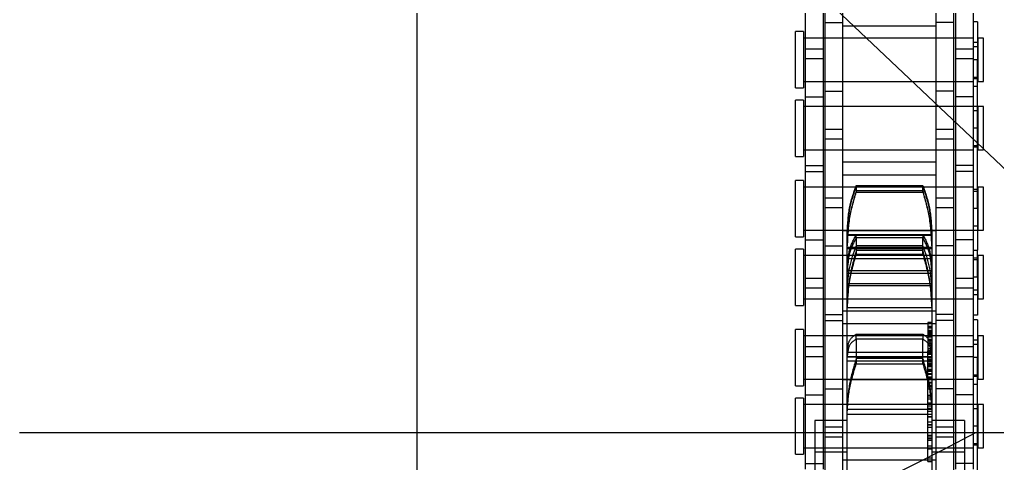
# Model space of a CAD drawing. Header units: metres. Extents: x 0 to 63075, y 0 to 44550.
# Drawn here: x 14495.9 to 14579.2, y 24950.4 to 24988.3 of the extents above; entities that cross this region are included whole.
import ezdxf

# ---------------------------------------------------------------- set-up
doc = ezdxf.new("R2010")
doc.units = ezdxf.units.M
doc.header["$LTSCALE"] = 75
doc.linetypes.add('HIDDEN2', pattern=[4.7625, 3.175, -1.5875])
for name, color, linetype in [('SDM', 7, 'Continuous'), ('SL1', 8, 'Continuous'), ('SL4', 4, 'Continuous'), ('ST1', 7, 'HIDDEN2')]:
    doc.layers.add(name, color=color, linetype=linetype)

# ---------------------------------------------------------------- blocks, each defined once
blk = doc.blocks.new('A$C29c634ac')
at = {"layer": 'SL1'}
for p, q in [((5890.014, 2715.219), (6470.014, 2165.219)), ((6516.338, 2284.661), (6236.388, 2284.661))]:
    blk.add_line(p, q, dxfattribs=at)
for centre, major_axis, end_param in [((6229.827, 2446.586), (0, -241.3), 7.118354), ((6236.388, 2446.586), (0, -182.55), 6.763135)]:
    blk.add_ellipse(centre, major_axis=major_axis, ratio=0.965926, start_param=4.712389, end_param=end_param, dxfattribs=at)
blk = doc.blocks.new('A$Ca53c419a')
at = {"layer": 'SL4'}
blk.add_line((215.006, 281.235), (1004.763, 281.235), dxfattribs=at)
at = {"layer": 'ST1'}
for p, q in [((521.431, 249), (526.228, 249)), ((521.431, 249), (521.431, 248.341)), ((526.228, 248.341), (521.431, 248.341)), ((521.984, 248.341), (521.984, 233.843)), ((525.674, 233.843), (525.674, 248.341)), ((526.228, 248.341), (526.228, 249)), ((527.279, 249), (532.076, 249)), ((527.279, 249), (527.279, 248.341)), ((532.076, 248.341), (527.279, 248.341)), ((527.832, 248.341), (527.832, 233.843)), ((531.522, 233.843), (531.522, 248.341)), ((532.076, 248.341), (532.076, 249)), ((534.131, 249), (538.928, 249)), ((534.131, 249), (534.131, 248.341)), ((538.928, 248.341), (534.131, 248.341)), ((534.684, 248.341), (534.684, 233.843)), ((538.374, 233.843), (538.374, 248.341)), ((538.928, 248.341), (538.928, 249)), ((539.979, 249), (544.776, 249)), ((539.979, 249), (539.979, 248.341)), ((544.776, 248.341), (539.979, 248.341)), ((540.532, 248.341), (540.532, 233.843)), ((544.222, 233.843), (544.222, 248.341)), ((544.776, 248.341), (544.776, 249)), ((546.831, 249), (551.628, 249)), ((546.831, 249), (546.831, 248.341)), ((551.628, 248.341), (546.831, 248.341)), ((547.384, 248.341), (547.384, 233.843)), ((551.074, 233.843), (551.074, 248.341)), ((551.628, 248.341), (551.628, 249)), ((552.679, 249), (557.476, 249)), ((552.679, 249), (552.679, 248.341)), ((557.476, 248.341), (552.679, 248.341)), ((553.232, 248.341), (553.232, 233.843)), ((556.922, 233.843), (556.922, 248.341)), ((557.476, 248.341), (557.476, 249)), ((520.152, 248.157), (526.502, 248.157)), ((520.654, 248.157), (520.654, 246.637)), ((521.984, 248.157), (521.984, 246.637)), ((525.674, 246.637), (525.674, 248.157)), ((526.502, 248.157), (526.502, 246.637)), ((526.502, 248.157), (535.597, 248.157)), ((527.832, 248.157), (527.832, 246.637)), ((529.749, 246.637), (529.749, 248.157)), ((530.609, 248.157), (530.609, 246.637)), ((531.522, 246.637), (531.522, 248.157)), ((534.684, 248.157), (534.684, 246.637)), ((535.597, 248.157), (536.457, 248.157)), ((535.597, 246.637), (535.597, 248.157)), ((536.457, 248.157), (545.552, 248.157)), ((536.457, 248.157), (536.457, 246.637)), ((538.374, 246.637), (538.374, 248.157)), ((539.704, 248.157), (539.704, 246.637)), ((540.532, 248.157), (540.532, 246.637)), ((544.222, 246.637), (544.222, 248.157)), ((545.552, 248.157), (545.552, 246.637)), ((545.552, 248.157), (551.902, 248.157)), ((546.054, 248.157), (546.054, 246.637)), ((547.384, 248.157), (547.384, 246.637)), ((551.074, 246.637), (551.074, 248.157)), ((551.902, 248.157), (551.902, 246.637)), ((551.902, 248.157), (560.997, 248.157)), ((553.232, 248.157), (553.232, 246.637)), ((555.149, 246.637), (555.149, 248.157)), ((556.009, 248.157), (556.009, 246.637)), ((556.922, 246.637), (556.922, 248.157)), ((521.617, 247.375), (485.219, 247.375)), ((520.152, 246.637), (526.502, 246.637)), ((521.617, 244.605), (521.617, 247.375)), ((524.307, 247.375), (521.617, 247.375)), ((524.307, 244.605), (524.307, 247.375)), ((526.502, 246.637), (535.597, 246.637)), ((535.597, 246.637), (536.457, 246.637)), ((536.457, 246.637), (545.552, 246.637)), ((545.552, 246.637), (551.902, 246.637)), ((551.902, 246.637), (560.997, 246.637)), ((513.802, 246.485), (522.897, 246.485)), ((521.984, 246.485), (521.984, 244.965)), ((522.897, 246.485), (523.757, 246.485)), ((522.897, 244.965), (522.897, 246.485)), ((523.757, 246.485), (532.852, 246.485)), ((523.757, 246.485), (523.757, 244.965)), ((525.674, 244.965), (525.674, 246.485)), ((527.004, 246.485), (527.004, 244.965)), ((527.832, 246.485), (527.832, 244.965)), ((531.522, 244.965), (531.522, 246.485)), ((532.852, 246.485), (532.852, 244.965)), ((532.852, 246.485), (539.202, 246.485)), ((533.354, 246.485), (533.354, 244.965)), ((534.684, 246.485), (534.684, 244.965)), ((538.374, 244.965), (538.374, 246.485)), ((539.202, 246.485), (539.202, 244.965)), ((539.202, 246.485), (548.297, 246.485)), ((540.532, 246.485), (540.532, 244.965)), ((542.449, 244.965), (542.449, 246.485)), ((543.309, 246.485), (543.309, 244.965)), ((544.222, 244.965), (544.222, 246.485)), ((547.384, 246.485), (547.384, 244.965)), ((548.297, 246.485), (549.157, 246.485)), ((548.297, 244.965), (548.297, 246.485)), ((549.157, 246.485), (558.252, 246.485)), ((549.157, 246.485), (549.157, 244.965)), ((551.074, 244.965), (551.074, 246.485)), ((552.404, 246.485), (552.404, 244.965)), ((553.232, 246.485), (553.232, 244.965)), ((556.922, 244.965), (556.922, 246.485)), ((558.252, 246.485), (558.252, 244.965)), ((558.252, 246.485), (564.602, 246.485)), ((513.802, 244.965), (522.897, 244.965)), ((520.937, 237.035), (520.937, 244.965)), ((521.984, 244.965), (521.984, 237.035)), ((522.897, 244.965), (523.757, 244.965)), ((523.757, 244.965), (532.852, 244.965)), ((525.674, 237.035), (525.674, 244.965)), ((525.717, 244.965), (525.717, 237.035)), ((527.789, 237.035), (527.789, 244.965)), ((527.832, 244.965), (527.832, 237.035)), ((531.522, 237.035), (531.522, 244.965)), ((532.569, 244.965), (532.569, 237.035)), ((532.852, 244.965), (539.202, 244.965)), ((533.637, 237.035), (533.637, 244.965)), ((534.684, 244.965), (534.684, 237.035)), ((538.374, 237.035), (538.374, 244.965)), ((538.417, 244.965), (538.417, 237.035)), ((539.202, 244.965), (548.297, 244.965)), ((540.489, 237.035), (540.489, 244.965)), ((540.532, 244.965), (540.532, 237.035)), ((544.222, 237.035), (544.222, 244.965)), ((545.269, 244.965), (545.269, 237.035)), ((546.337, 237.035), (546.337, 244.965)), ((547.384, 244.965), (547.384, 237.035)), ((548.297, 244.965), (549.157, 244.965)), ((549.157, 244.965), (558.252, 244.965)), ((551.074, 237.035), (551.074, 244.965)), ((551.117, 244.965), (551.117, 237.035)), ((553.189, 237.035), (553.189, 244.965)), ((553.232, 244.965), (553.232, 237.035)), ((556.922, 237.035), (556.922, 244.965)), ((557.969, 244.965), (557.969, 237.035)), ((558.252, 244.965), (564.602, 244.965)), ((519.633, 244.605), (524.821, 244.605)), ((524.821, 237.395), (524.821, 244.605)), ((524.821, 244.605), (524.924, 244.605)), ((524.924, 244.605), (529.802, 244.605)), ((525.243, 237.395), (525.243, 244.605)), ((529.388, 244.605), (529.388, 237.395)), ((529.729, 244.605), (529.729, 237.395)), ((529.743, 237.395), (529.743, 244.605)), ((529.802, 244.605), (533.623, 244.605)), ((530.106, 237.395), (530.106, 244.605)), ((533.623, 237.395), (533.623, 244.605)), ((533.623, 244.605), (533.746, 244.605)), ((533.746, 244.605), (535.47, 244.605)), ((533.918, 237.395), (533.918, 244.605)), ((535.47, 244.605), (536.95, 244.605)), ((535.823, 244.605), (535.823, 237.395)), ((536.004, 244.605), (536.004, 237.395)), ((536.856, 237.395), (536.856, 244.605)), ((536.95, 244.605), (538.943, 244.605)), ((537.072, 237.395), (537.072, 244.605)), ((538.12, 244.605), (538.12, 237.395)), ((538.943, 237.395), (538.943, 244.605)), ((538.943, 244.605), (539.073, 244.605)), ((539.073, 244.605), (540.217, 244.605)), ((539.078, 237.395), (539.078, 244.605)), ((540.098, 237.395), (540.098, 244.605)), ((540.141, 237.395), (540.141, 244.605)), ((540.141, 244.605), (540.261, 244.605)), ((531.255, 243.843), (529.141, 243.843)), ((529.141, 243.843), (529.141, 238.157)), ((529.597, 238.157), (529.597, 243.843)), ((531.255, 238.157), (531.255, 243.843)), ((531.255, 243.843), (531.685, 243.843)), ((531.685, 243.843), (531.685, 238.157)), ((539.206, 243.843), (538.491, 243.843)), ((538.491, 243.843), (538.491, 238.157)), ((538.798, 238.157), (538.798, 243.843)), ((539.206, 238.157), (539.206, 243.843)), ((539.88, 243.843), (539.206, 243.843)), ((539.88, 238.157), (539.88, 243.843)), ((539.88, 243.843), (540.152, 243.843)), ((540.152, 243.843), (540.152, 238.157)), ((543.773, 243.843), (543.773, 238.157)), ((544.269, 243.843), (543.773, 243.843)), ((543.893, 238.157), (543.893, 243.843)), ((544.269, 238.157), (544.269, 243.843)), ((544.35, 243.843), (544.35, 238.157)), ((520.816, 237.73), (521.889, 237.73)), ((520.816, 237.73), (520.816, 237.395)), ((521.117, 237.73), (521.117, 237.395)), ((521.889, 237.73), (522.162, 237.73)), ((521.889, 237.73), (521.889, 237.395)), ((522.162, 237.73), (524.21, 237.73)), ((522.162, 237.73), (522.162, 237.395)), ((522.635, 237.73), (522.635, 237.395)), ((522.764, 237.73), (522.764, 237.395)), ((522.906, 237.73), (522.906, 237.395)), ((523.065, 237.73), (523.065, 237.395)), ((523.736, 237.73), (523.736, 237.395)), ((523.938, 237.73), (523.938, 237.395)), ((523.969, 237.73), (523.969, 237.395)), ((524.21, 237.73), (524.21, 237.395)), ((524.21, 237.73), (525.102, 237.73)), ((524.633, 237.73), (524.633, 237.395)), ((524.658, 237.73), (524.658, 237.395)), ((525.102, 237.73), (525.373, 237.73)), ((525.102, 237.73), (525.102, 237.395)), ((525.322, 237.73), (525.322, 237.395)), ((525.368, 237.73), (525.368, 237.395)), ((525.373, 237.73), (525.373, 237.395)), ((525.373, 237.73), (526.458, 237.73)), ((525.553, 237.73), (525.553, 237.395)), ((525.818, 237.73), (525.818, 237.395)), ((526.162, 237.73), (526.162, 237.395)), ((526.338, 237.73), (526.338, 237.395)), ((526.458, 237.73), (526.692, 237.73)), ((526.458, 237.73), (526.458, 237.395)), ((526.692, 237.73), (528.045, 237.73)), ((527.024, 237.73), (527.024, 237.395)), ((527.17, 237.73), (527.17, 237.395)), ((527.243, 237.73), (527.243, 237.395)), ((527.323, 237.73), (527.323, 237.395)), ((527.531, 237.73), (527.531, 237.395)), ((527.59, 237.73), (527.59, 237.395)), ((527.812, 237.73), (527.812, 237.395)), ((527.919, 237.73), (527.919, 237.395)), ((528.045, 237.73), (528.045, 237.395)), ((528.045, 237.73), (528.275, 237.73)), ((528.048, 237.73), (528.048, 237.395)), ((528.275, 237.73), (528.275, 237.395)), ((528.275, 237.73), (529.166, 237.73)), ((528.313, 237.73), (528.313, 237.395)), ((528.529, 237.73), (528.529, 237.395)), ((528.604, 237.73), (528.604, 237.395)), ((528.702, 237.73), (528.702, 237.395)), ((528.905, 237.73), (528.905, 237.395)), ((528.99, 237.73), (528.99, 237.395)), ((529.112, 237.73), (529.112, 237.395)), ((529.141, 238.157), (531.255, 238.157)), ((529.166, 237.73), (529.342, 237.73)), ((529.166, 237.73), (529.166, 237.395)), ((529.313, 237.73), (529.313, 237.395)), ((529.342, 237.73), (529.342, 237.395)), ((529.342, 237.73), (530.028, 237.73)), ((529.481, 237.73), (529.481, 237.395)), ((529.501, 237.73), (529.501, 237.395)), ((529.648, 237.73), (529.648, 237.395)), ((529.766, 237.73), (529.766, 237.395)), ((529.976, 237.73), (529.976, 237.395)), ((530.005, 237.73), (530.005, 237.395)), ((530.028, 237.73), (530.028, 237.395)), ((530.028, 237.73), (530.247, 237.73)), ((530.034, 237.73), (530.034, 237.395)), ((530.069, 237.73), (530.069, 237.395)), ((530.139, 237.73), (530.139, 237.395)), ((530.155, 237.73), (530.155, 237.395)), ((530.247, 237.73), (530.247, 237.395)), ((530.703, 237.73), (530.247, 237.73)), ((530.309, 237.73), (530.309, 237.395)), ((530.441, 237.73), (530.441, 237.395)), ((530.703, 237.73), (530.703, 237.395)), ((531.485, 237.73), (530.703, 237.73)), ((530.844, 237.73), (530.844, 237.395)), ((530.868, 237.73), (530.868, 237.395)), ((530.944, 237.73), (530.944, 237.395)), ((531.096, 237.73), (531.096, 237.395)), ((531.154, 237.73), (531.154, 237.395)), ((531.193, 237.73), (531.193, 237.395)), ((531.685, 238.157), (531.255, 238.157)), ((531.255, 237.73), (531.255, 237.395)), ((531.455, 237.73), (531.455, 237.395)), ((531.464, 237.73), (531.464, 237.395)), ((531.483, 237.73), (531.483, 237.395)), ((531.485, 237.73), (531.485, 237.395)), ((531.815, 237.73), (531.485, 237.73)), ((531.492, 237.73), (531.492, 237.395)), ((531.643, 237.73), (531.643, 237.395)), ((531.664, 237.395), (531.664, 237.73)), ((531.682, 237.73), (531.682, 237.395)), ((531.683, 237.395), (531.683, 237.73)), ((531.815, 237.73), (531.815, 237.395)), ((531.904, 237.73), (531.815, 237.73)), ((531.833, 237.395), (531.833, 237.73)), ((531.904, 237.73), (531.904, 237.395)), ((532.201, 237.73), (531.904, 237.73)), ((531.925, 237.73), (531.925, 237.395)), ((531.99, 237.73), (531.99, 237.395)), ((531.996, 237.395), (531.996, 237.73)), ((532.201, 237.73), (532.201, 237.395)), ((532.276, 237.73), (532.201, 237.73)), ((532.276, 237.73), (532.276, 237.395)), ((532.66, 237.73), (532.276, 237.73)), ((532.325, 237.395), (532.325, 237.73)), ((532.66, 237.395), (532.66, 237.73)), ((538.491, 238.157), (539.206, 238.157)), ((539.206, 238.157), (539.88, 238.157)), ((540.152, 238.157), (539.88, 238.157)), ((543.773, 238.157), (544.269, 238.157)), ((513.802, 237.035), (522.897, 237.035)), ((524.821, 237.395), (519.633, 237.395)), ((521.617, 234.625), (521.617, 237.395)), ((521.984, 237.035), (521.984, 235.515)), ((522.897, 237.035), (523.757, 237.035)), ((522.897, 235.515), (522.897, 237.035)), ((523.757, 237.035), (532.852, 237.035)), ((523.757, 237.035), (523.757, 235.515)), ((524.307, 234.625), (524.307, 237.395)), ((524.924, 237.395), (524.821, 237.395)), ((529.802, 237.395), (524.924, 237.395)), ((525.674, 235.515), (525.674, 237.035)), ((527.004, 235.515), (527.004, 237.035)), ((527.832, 237.035), (527.832, 235.515)), ((533.623, 237.395), (529.802, 237.395)), ((531.522, 235.515), (531.522, 237.035)), ((532.852, 235.515), (532.852, 237.035)), ((532.852, 237.035), (539.202, 237.035)), ((533.354, 235.515), (533.354, 237.035)), ((533.746, 237.395), (533.623, 237.395)), ((535.47, 237.395), (533.746, 237.395)), ((534.684, 237.035), (534.684, 235.515)), ((536.95, 237.395), (535.47, 237.395)), ((538.943, 237.395), (536.95, 237.395)), ((538.374, 235.515), (538.374, 237.035)), ((539.073, 237.395), (538.943, 237.395)), ((540.217, 237.395), (539.073, 237.395)), ((539.202, 235.515), (539.202, 237.035)), ((539.202, 237.035), (548.297, 237.035)), ((540.261, 237.395), (540.141, 237.395)), ((540.532, 237.035), (540.532, 235.515)), ((542.449, 235.515), (542.449, 237.035)), ((543.309, 237.035), (543.309, 235.515)), ((544.222, 235.515), (544.222, 237.035)), ((547.384, 237.035), (547.384, 235.515)), ((548.297, 237.035), (549.157, 237.035)), ((548.297, 235.515), (548.297, 237.035)), ((549.157, 237.035), (558.252, 237.035)), ((549.157, 237.035), (549.157, 235.515)), ((551.074, 235.515), (551.074, 237.035)), ((552.404, 235.515), (552.404, 237.035)), ((553.232, 237.035), (553.232, 235.515)), ((556.922, 235.515), (556.922, 237.035)), ((558.252, 235.515), (558.252, 237.035)), ((558.252, 237.035), (564.602, 237.035)), ((513.802, 235.515), (522.897, 235.515)), ((520.152, 235.363), (526.502, 235.363)), ((520.654, 233.843), (520.654, 235.363)), ((521.984, 235.363), (521.984, 233.843)), ((522.897, 235.515), (523.757, 235.515)), ((523.757, 235.515), (532.852, 235.515)), ((525.674, 233.511), (525.674, 235.363)), ((526.502, 233.843), (526.502, 235.363)), ((526.502, 235.363), (535.597, 235.363)), ((527.832, 235.363), (527.832, 233.843)), ((529.749, 233.843), (529.749, 235.363)), ((530.609, 235.363), (530.609, 233.843)), ((531.522, 233.843), (531.522, 235.363)), ((532.852, 235.515), (539.202, 235.515)), ((534.684, 235.363), (534.684, 233.843)), ((535.597, 235.363), (536.457, 235.363)), ((535.597, 233.843), (535.597, 235.363)), ((536.457, 235.363), (545.552, 235.363)), ((536.457, 235.363), (536.457, 233.843)), ((538.374, 233.843), (538.374, 235.363)), ((539.202, 235.515), (548.297, 235.515)), ((539.704, 233.843), (539.704, 235.363)), ((540.532, 235.363), (540.532, 233.511)), ((544.222, 233.843), (544.222, 235.363)), ((545.552, 233.843), (545.552, 235.363)), ((545.552, 235.363), (551.902, 235.363)), ((546.054, 233.843), (546.054, 235.363)), ((547.384, 235.363), (547.384, 233.843)), ((548.297, 235.515), (549.157, 235.515)), ((549.157, 235.515), (558.252, 235.515)), ((551.074, 233.511), (551.074, 235.363)), ((551.902, 233.843), (551.902, 235.363)), ((551.902, 235.363), (560.997, 235.363)), ((553.232, 235.363), (553.232, 233.843)), ((555.149, 233.843), (555.149, 235.363)), ((556.009, 235.363), (556.009, 233.843)), ((556.922, 233.843), (556.922, 235.363)), ((558.252, 235.515), (564.602, 235.515)), ((521.617, 234.625), (485.219, 234.625)), ((524.307, 234.625), (521.617, 234.625)), ((516.977, 233.511), (529.677, 233.511)), ((520.152, 233.843), (526.502, 233.843)), ((525.674, 233.474), (521.984, 233.474)), ((521.984, 233.474), (521.984, 233)), ((522.21, 233.511), (522.21, 233.843)), ((522.353, 233.843), (522.353, 233.474)), ((523.829, 233.511), (523.829, 233.843)), ((525.305, 233.474), (525.305, 233.843)), ((525.674, 233), (525.674, 233.474)), ((526.502, 233.843), (535.597, 233.843)), ((527.381, 233.511), (527.381, 233.843)), ((531.522, 233.474), (527.832, 233.474)), ((527.832, 233.474), (527.832, 233)), ((528.058, 233.511), (528.058, 233.843)), ((528.201, 233.843), (528.201, 233.474)), ((529.677, 233.511), (529.677, 233.843)), ((532.908, 233.511), (529.677, 233.511)), ((530.784, 233.511), (530.784, 233.843)), ((531.153, 233.474), (531.153, 233.843)), ((531.522, 233), (531.522, 233.474)), ((532.908, 233.511), (532.908, 233.843)), ((533.298, 233.511), (533.298, 233.843)), ((536.529, 233.511), (533.298, 233.511)), ((538.374, 233.474), (534.684, 233.474)), ((534.684, 233.474), (534.684, 233)), ((535.053, 233.843), (535.053, 233.474)), ((535.422, 233.511), (535.422, 233.843)), ((535.597, 233.843), (536.457, 233.843)), ((536.457, 233.843), (545.552, 233.843)), ((536.529, 233.511), (536.529, 233.843)), ((536.529, 233.511), (538.825, 233.511)), ((538.005, 233.474), (538.005, 233.843)), ((538.148, 233.511), (538.148, 233.843)), ((538.374, 233), (538.374, 233.474)), ((538.825, 233.843), (538.825, 233.511)), ((542.377, 233.511), (538.825, 233.511)), ((544.222, 233.474), (540.532, 233.474)), ((540.532, 233.474), (540.532, 233)), ((540.901, 233.843), (540.901, 233.474)), ((542.377, 233.511), (542.377, 233.843)), ((542.377, 233.511), (555.077, 233.511)), ((543.853, 233.474), (543.853, 233.843)), ((543.996, 233.511), (543.996, 233.843)), ((544.222, 233), (544.222, 233.474)), ((545.552, 233.843), (551.902, 233.843)), ((551.074, 233.474), (547.384, 233.474)), ((547.384, 233.474), (547.384, 233)), ((547.61, 233.511), (547.61, 233.843)), ((547.753, 233.843), (547.753, 233.474)), ((549.229, 233.511), (549.229, 233.843)), ((550.705, 233.474), (550.705, 233.843)), ((551.074, 233), (551.074, 233.474)), ((551.902, 233.843), (560.997, 233.843)), ((552.781, 233.511), (552.781, 233.843)), ((556.922, 233.474), (553.232, 233.474)), ((553.232, 233.474), (553.232, 233)), ((553.458, 233.511), (553.458, 233.843)), ((553.601, 233.843), (553.601, 233.474)), ((555.077, 233.511), (555.077, 233.843)), ((558.308, 233.511), (555.077, 233.511)), ((556.184, 233.511), (556.184, 233.843)), ((556.553, 233.474), (556.553, 233.843)), ((556.922, 233), (556.922, 233.474)), ((558.308, 233.511), (558.308, 233.843)), ((521.984, 233), (525.674, 233)), ((527.832, 233), (531.522, 233)), ((534.684, 233), (538.374, 233)), ((540.532, 233), (544.222, 233)), ((547.384, 233), (551.074, 233)), ((553.232, 233), (556.922, 233))]:
    blk.add_line(p, q, dxfattribs=at)
for centre, start, end in [((535.454, 234.987), 67.03979, 89.90798), ((535.454, 247.013), 270.09202, 292.96021)]:
    blk.add_arc(centre, 9.618, start, end, dxfattribs=at)
for points, knots in [([(524.924, 244.605), (525.593, 244.567), (526.934, 244.492), (528.405, 244.06), (529.141, 243.843)], [0, 0, 0, 0, 0.499124, 1, 1, 1, 1]), ([(529.597, 243.843), (528.857, 244.059), (527.378, 244.492), (526.023, 244.567), (525.346, 244.605)], [0, 0, 0, 0, 0.500261, 1, 1, 1, 1]), ([(531.255, 243.843), (531.107, 244.059), (530.81, 244.492), (530.138, 244.567), (529.802, 244.605)], [0, 0, 0, 0, 0.500534, 1, 1, 1, 1]), ([(530.166, 244.605), (530.512, 244.567), (531.206, 244.492), (531.525, 244.06), (531.685, 243.843)], [0, 0, 0, 0, 0.499098, 1, 1, 1, 1]), ([(533.746, 244.605), (534.536, 244.567), (536.118, 244.492), (537.699, 244.06), (538.491, 243.843)], [0, 0, 0, 0, 0.499098, 1, 1, 1, 1]), ([(538.798, 243.843), (538.006, 244.059), (536.424, 244.492), (534.836, 244.567), (534.042, 244.605)], [0, 0, 0, 0, 0.500514, 1, 1, 1, 1]), ([(539.88, 243.843), (539.475, 244.059), (538.665, 244.492), (537.522, 244.567), (536.95, 244.605)], [0, 0, 0, 0, 0.500133, 1, 1, 1, 1]), ([(537.168, 244.605), (537.747, 244.567), (538.906, 244.492), (539.736, 244.06), (540.152, 243.843)], [0, 0, 0, 0, 0.499427, 1, 1, 1, 1]), ([(539.073, 244.605), (539.888, 244.567), (541.52, 244.492), (543.022, 244.059), (543.773, 243.843)], [0, 0, 0, 0, 0.499459, 1, 1, 1, 1]), ([(543.893, 243.843), (543.145, 244.059), (541.651, 244.492), (540.021, 244.567), (539.207, 244.605)], [0, 0, 0, 0, 0.500529, 1, 1, 1, 1]), ([(544.269, 243.843), (543.656, 244.059), (542.43, 244.492), (540.954, 244.567), (540.217, 244.605)], [0, 0, 0, 0, 0.500152, 1, 1, 1, 1]), ([(540.261, 244.605), (541.003, 244.567), (542.489, 244.492), (543.729, 244.059), (544.35, 243.843)], [0, 0, 0, 0, 0.49948, 1, 1, 1, 1]), ([(529.141, 238.157), (528.406, 237.941), (526.935, 237.508), (525.594, 237.433), (524.924, 237.395)], [0, 0, 0, 0, 0.500152, 1, 1, 1, 1]), ([(525.346, 237.395), (526.023, 237.433), (527.378, 237.508), (528.856, 237.94), (529.597, 238.157)], [0, 0, 0, 0, 0.499419, 1, 1, 1, 1]), ([(529.802, 237.395), (530.138, 237.433), (530.81, 237.508), (531.107, 237.941), (531.255, 238.157)], [0, 0, 0, 0, 0.499459, 1, 1, 1, 1]), ([(531.685, 238.157), (531.526, 237.941), (531.206, 237.508), (530.513, 237.433), (530.166, 237.395)], [0, 0, 0, 0, 0.500133, 1, 1, 1, 1]), ([(538.491, 238.157), (537.7, 237.941), (536.119, 237.508), (534.537, 237.433), (533.746, 237.395)], [0, 0, 0, 0, 0.500133, 1, 1, 1, 1]), ([(534.042, 237.395), (534.836, 237.433), (536.424, 237.508), (538.006, 237.941), (538.798, 238.157)], [0, 0, 0, 0, 0.499479, 1, 1, 1, 1]), ([(536.95, 237.395), (537.521, 237.433), (538.664, 237.508), (539.474, 237.94), (539.88, 238.157)], [0, 0, 0, 0, 0.499098, 1, 1, 1, 1]), ([(540.152, 238.157), (539.737, 237.941), (538.907, 237.508), (537.747, 237.433), (537.168, 237.395)], [0, 0, 0, 0, 0.500372, 1, 1, 1, 1]), ([(543.773, 238.157), (543.022, 237.941), (541.52, 237.508), (539.888, 237.433), (539.073, 237.395)], [0, 0, 0, 0, 0.500533, 1, 1, 1, 1]), ([(539.207, 237.395), (540.021, 237.433), (541.651, 237.508), (543.145, 237.941), (543.893, 238.157)], [0, 0, 0, 0, 0.499464, 1, 1, 1, 1]), ([(540.217, 237.395), (540.953, 237.433), (542.429, 237.508), (543.655, 237.94), (544.269, 238.157)], [0, 0, 0, 0, 0.499124, 1, 1, 1, 1]), ([(544.35, 238.157), (543.729, 237.941), (542.489, 237.508), (541.003, 237.433), (540.261, 237.395)], [0, 0, 0, 0, 0.5005125, 1, 1, 1, 1])]:
    blk.add_open_spline(points, degree=3, knots=knots, dxfattribs=at)

msp = doc.modelspace()

# ---------------------------------------------------------------- block references
at = {"layer": 'SDM'}
msp.add_blockref('A$C29c634ac', (8259.513, 22668.364), dxfattribs=at)
at = {"layer": 'SDM', "rotation": 90}
msp.add_blockref('A$Ca53c419a', (14811.027, 24429.769), dxfattribs=at)

doc.saveas('drawing.dxf')
